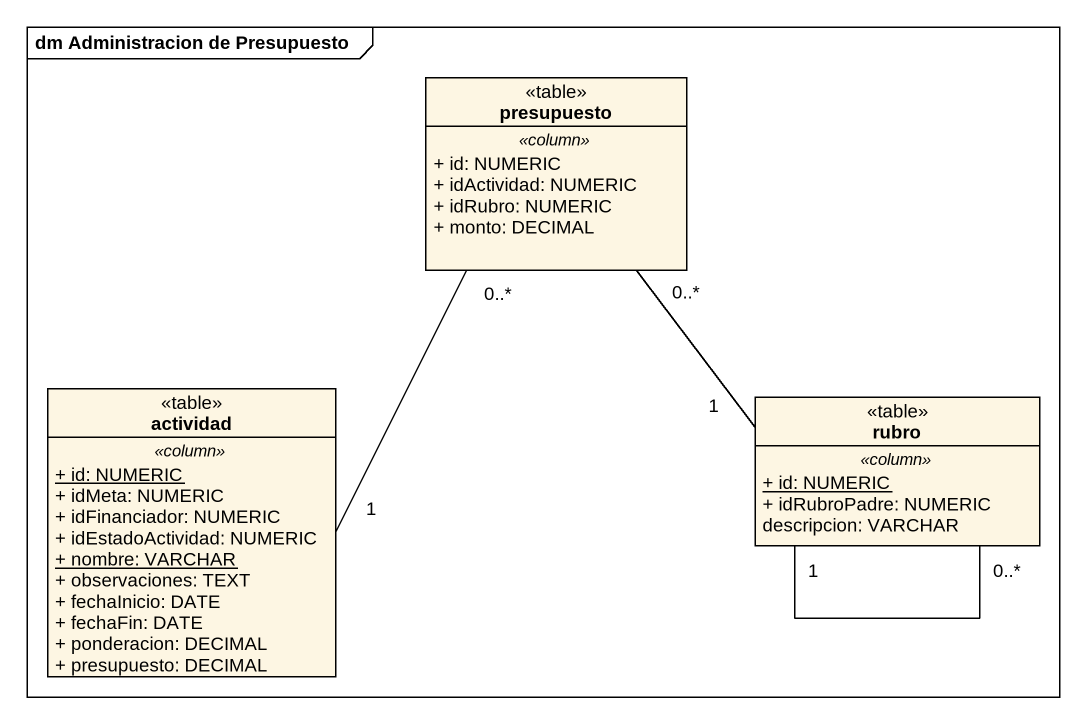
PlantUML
@startuml
mainframe dm Administracion de Presupuesto
hide circle
hide empty members
skinparam classAttributeIconSize 0
class presupuesto <<table>> {
  .. <<column>> ..
  + id: NUMERIC
  + idActividad: NUMERIC
  + idRubro: NUMERIC
  + monto: DECIMAL
}
class actividad <<table>> {
  .. <<column>> ..
  {static} + id: NUMERIC
  + idMeta: NUMERIC
  + idFinanciador: NUMERIC
  + idEstadoActividad: NUMERIC
  {static} + nombre: VARCHAR
  + observaciones: TEXT
  + fechaInicio: DATE
  + fechaFin: DATE
  + ponderacion: DECIMAL
  + presupuesto: DECIMAL
}
class rubro <<table>> {
  .. <<column>> ..
  {static} + id: NUMERIC
  + idRubroPadre: NUMERIC
  descripcion: VARCHAR
}
presupuesto "0..*" -- "1" actividad
presupuesto "0..*" -- "1" rubro
rubro "1" -- "0..*" rubro
@enduml
